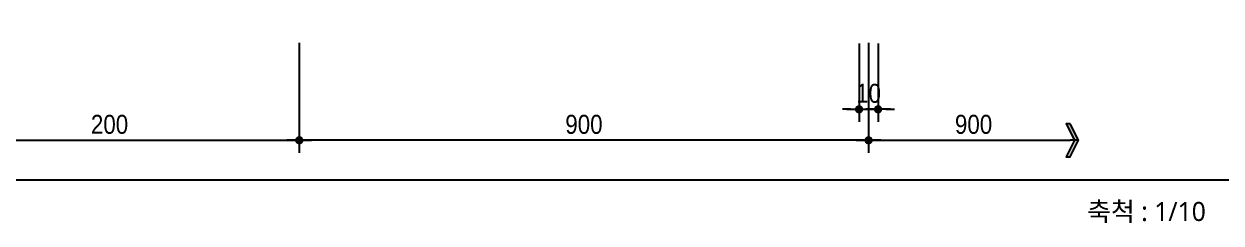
# Model space of a CAD drawing. Header units: millimetres. Extents: x 2352 to 12473, y 635 to 7997.
# Drawn here: x 7055 to 8947, y 2539 to 2853 of the extents above; entities that cross this region are included whole.
import ezdxf
from ezdxf.enums import TextEntityAlignment as Align

# ---------------------------------------------------------------- set-up
doc = ezdxf.new("R2010")
doc.units = ezdxf.units.MM
doc.layers.get('Defpoints').update_dxf_attribs({"color": 187})
for name, color, linetype in [('A-ANO-TABL', 7, 'Continuous'), ('A-DIM', 7, 'Continuous'), ('A-DIM-1', 7, 'Continuous'), ('A-TEXT-NOTE', 7, 'Continuous')]:
    doc.layers.add(name, color=color, linetype=linetype)
doc.styles.add('Gtx', font='malgun.ttf')
doc.styles.add('돋움', font='', dxfattribs={"width": 0.9})
doc.styles.get('돋움').set_extended_font_data('Dotum')
doc.dimstyles.new('dmp_dim_10', dxfattribs={"dimscale": 10, "dimtxt": 3, "dimasz": 1.3, "dimexe": 2, "dimexo": 3, "dimgap": 1, "dimtad": 1, "dimtoh": 1, "dimdec": 0, "dimzin": 9, "dimdsep": 46, "dimlunit": 6, "dimtxsty": '돋움', "dimblk": 'dot_1', "dimcen": 0, "dimclrt": 3, "dimadec": 0, "dimazin": 0, "dimtm": 1e-09, "dimtfac": 1, "dimtdec": 0, "dimtix": 1, "dimtmove": 2, "dimatfit": 3, "dimldrblk": 'dot_1', "dimfxl": 1, "dimtolj": 1, "dimtzin": 0, "dimarcsym": 2})
doc.dimstyles.new('dmp_dim_100', dxfattribs={"dimscale": 100, "dimtxt": 3, "dimasz": 1.3, "dimexe": 2, "dimexo": 3, "dimgap": 1, "dimtad": 1, "dimdec": 0, "dimzin": 9, "dimdsep": 46, "dimlunit": 6, "dimtxsty": '돋움', "dimblk": 'dot_1', "dimcen": 0, "dimclrt": 3, "dimadec": 0, "dimazin": 0, "dimtm": 1e-09, "dimtfac": 1, "dimtdec": 0, "dimtix": 1, "dimtmove": 2, "dimatfit": 3, "dimldrblk": 'dot_1', "dimfxl": 1, "dimtolj": 1, "dimtzin": 0, "dimarcsym": 2})

# ---------------------------------------------------------------- blocks, each defined once
blk = doc.blocks.new('dot_1')
blk.add_line((-1.5, 0), (1.5, 0))
at = {"const_width": 0.5}
blk.add_lwpolyline([(-0.25, 0, 1), (0.25, 0, 1)], format="xyb", close=True, dxfattribs=at)
blk = doc.blocks.new('*D203')
at = {"layer": 'A-DIM', "color": 0, "lineweight": -2, "transparency": 16777216}
for p, q in [((8375, 2821.9), (8375, 2698.2)), ((8405, 2821.9), (8405, 2698.2)), ((8362, 2718.2), (8349, 2718.2)), ((8375, 2718.2), (8405, 2718.2)), ((8418, 2718.2), (8431, 2718.2))]:
    blk.add_line(p, q, dxfattribs=at)
at = {"layer": 'Defpoints', "color": 0, "transparency": 16777216}
for p in [(8375, 2851.9), (8405, 2851.9), (8405, 2718.2)]:
    blk.add_point(p, dxfattribs=at)
at = {"layer": 'A-DIM', "color": 0, "lineweight": -2, "transparency": 16777216, "xscale": 13, "yscale": 13, "zscale": 13}
blk.add_blockref('dot_1', (8375, 2718.2), dxfattribs=at)
at = {"layer": 'A-DIM', "color": 0, "lineweight": -2, "transparency": 16777216, "xscale": 13, "yscale": 13, "zscale": 13, "rotation": 180}
blk.add_blockref('dot_1', (8405, 2718.2), dxfattribs=at)
at = {"layer": 'A-DIM', "color": 3, "transparency": 16777216, "insert": (8390, 2743.3), "char_height": 30, "attachment_point": 5, "style": '돋움'}
blk.add_mtext('\\A1;10', dxfattribs=at)
blk = doc.blocks.new('*D236')
at = {"layer": 'A-DIM', "color": 0, "lineweight": -2, "transparency": 16777216}
for p, q in [((7490, 2823), (7490, 2649.3)), ((8390, 2823), (8390, 2649.3)), ((8377, 2669.3), (7503, 2669.3))]:
    blk.add_line(p, q, dxfattribs=at)
at = {"layer": 'Defpoints', "color": 0, "transparency": 16777216}
for p in [(7490, 2853), (8390, 2853), (7490, 2669.3)]:
    blk.add_point(p, dxfattribs=at)
at = {"layer": 'A-DIM', "color": 0, "lineweight": -2, "transparency": 16777216, "xscale": 13, "yscale": 13, "zscale": 13, "rotation": 180}
blk.add_blockref('dot_1', (7490, 2669.3), dxfattribs=at)
at = {"layer": 'A-DIM', "color": 0, "lineweight": -2, "transparency": 16777216, "xscale": 13, "yscale": 13, "zscale": 13}
blk.add_blockref('dot_1', (8390, 2669.3), dxfattribs=at)
at = {"layer": 'A-DIM', "color": 3, "transparency": 16777216, "insert": (7940, 2694.3), "char_height": 30, "attachment_point": 5, "style": '돋움'}
blk.add_mtext('\\A1;900', dxfattribs=at)
blk = doc.blocks.new('*D192')
at = {"layer": 'A-DIM', "color": 0, "lineweight": -2, "transparency": 16777216}
for p, q in [((6890, 2823), (6890, 2649.3)), ((7490, 2823), (7490, 2649.3)), ((6903, 2669.3), (7477, 2669.3))]:
    blk.add_line(p, q, dxfattribs=at)
at = {"layer": 'Defpoints', "color": 0, "transparency": 16777216}
for p in [(6890, 2853), (7490, 2853), (7490, 2669.3)]:
    blk.add_point(p, dxfattribs=at)
at = {"layer": 'A-DIM', "color": 0, "lineweight": -2, "transparency": 16777216, "xscale": 13, "yscale": 13, "zscale": 13, "rotation": 180}
blk.add_blockref('dot_1', (6890, 2669.3), dxfattribs=at)
at = {"layer": 'A-DIM', "color": 0, "lineweight": -2, "transparency": 16777216, "xscale": 13, "yscale": 13, "zscale": 13}
blk.add_blockref('dot_1', (7490, 2669.3), dxfattribs=at)
at = {"layer": 'A-DIM', "color": 3, "transparency": 16777216, "insert": (7190, 2694.3), "char_height": 30, "attachment_point": 5, "style": '돋움'}
blk.add_mtext('\\A1;200', dxfattribs=at)
blk = doc.blocks.new('dot_2')
blk.add_hatch(color=256).paths.add_polyline_path([(-1, 2), (-1.5, 2), (-0.5, 0), (-1.5, -2), (-1, -2), (0, 0)])
blk.add_line((0, 0), (-1, 0))
blk.add_lwpolyline([(-1, 2), (-1.5, 2), (-0.5, 0), (-1.5, -2), (-1, -2), (0, 0)], close=True)
blk = doc.blocks.new('*D200')
at = {"layer": 'A-DIM-1', "color": 0, "lineweight": -2, "transparency": 16777216}
for p, q in [((8390, 2823), (8390, 2649.3)), ((8403, 2669.3), (8708.9, 2669.3))]:
    blk.add_line(p, q, dxfattribs=at)
at = {"layer": 'Defpoints', "color": 0, "transparency": 16777216}
for p in [(8390, 2853), (8721.9, 2853), (8721.9, 2669.3)]:
    blk.add_point(p, dxfattribs=at)
at = {"layer": 'A-DIM-1', "color": 0, "lineweight": -2, "transparency": 16777216, "xscale": 13, "yscale": 13, "zscale": 13}
blk.add_blockref('dot_2', (8721.9, 2669.3), dxfattribs=at)
at = {"layer": 'A-DIM-1', "color": 0, "lineweight": -2, "transparency": 16777216, "xscale": 13, "yscale": 13, "zscale": 13, "rotation": 180}
blk.add_blockref('dot_1', (8390, 2669.3), dxfattribs=at)
at = {"layer": 'A-DIM-1', "color": 3, "transparency": 16777216, "insert": (8556, 2694.3), "char_height": 30, "attachment_point": 5, "style": '돋움'}
blk.add_mtext('\\A1;900', dxfattribs=at)

msp = doc.modelspace()

# ---------------------------------------------------------------- linework, layer by layer
at = {"layer": 'A-ANO-TABL'}
msp.add_line((5443.22, 2607.13), (12473.22, 2607.13), dxfattribs=at)

# ---------------------------------------------------------------- texts
at = {"layer": 'A-TEXT-NOTE', "style": 'Gtx'}
msp.add_text('축척 : 1/10', height=30, dxfattribs=at).set_placement((8923.22, 2541.92), align=Align.RIGHT)

# ---------------------------------------------------------------- dimensions: what is measured, and where the dimension line sits
at = {"layer": 'A-DIM'}
for base, p1, p2, picture, middle in [((7490, 2669.27), (6890, 2852.97), (7490, 2852.97), '*D192', (7190, 2694.29)), ((8405, 2718.23), (8375, 2851.93), (8405, 2851.93), '*D203', (8390, 2743.25))]:
    dim = msp.add_linear_dim(base=base, p1=p1, p2=p2, dimstyle='dmp_dim_10', override={"dimlfac": 0.3333}, dxfattribs=at)
    dim.commit()
    dim.dimension.update_dxf_attribs({"geometry": picture, "text_midpoint": middle})
dim = msp.add_linear_dim(base=(7490, 2669.27), p1=(8390, 2852.97), p2=(7490, 2852.97), angle=180, dimstyle='dmp_dim_10', dxfattribs=at)
dim.commit()
dim.dimension.update_dxf_attribs({"geometry": '*D236', "text_midpoint": (7940, 2694.29)})
at = {"layer": 'A-DIM-1'}
dim = msp.add_linear_dim(base=(8721.94, 2669.27), p1=(8390, 2852.97), p2=(8721.94, 2852.97), text='900', dimstyle='dmp_dim_100', override={"dimscale": 10, "dimblk1": 'dot_1', "dimblk2": 'dot_2', "dimsah": 1, "dimse2": 1}, dxfattribs=at)
dim.commit()
dim.dimension.update_dxf_attribs({"geometry": '*D200', "text_midpoint": (8555.97, 2694.29)})

doc.saveas('drawing.dxf')
